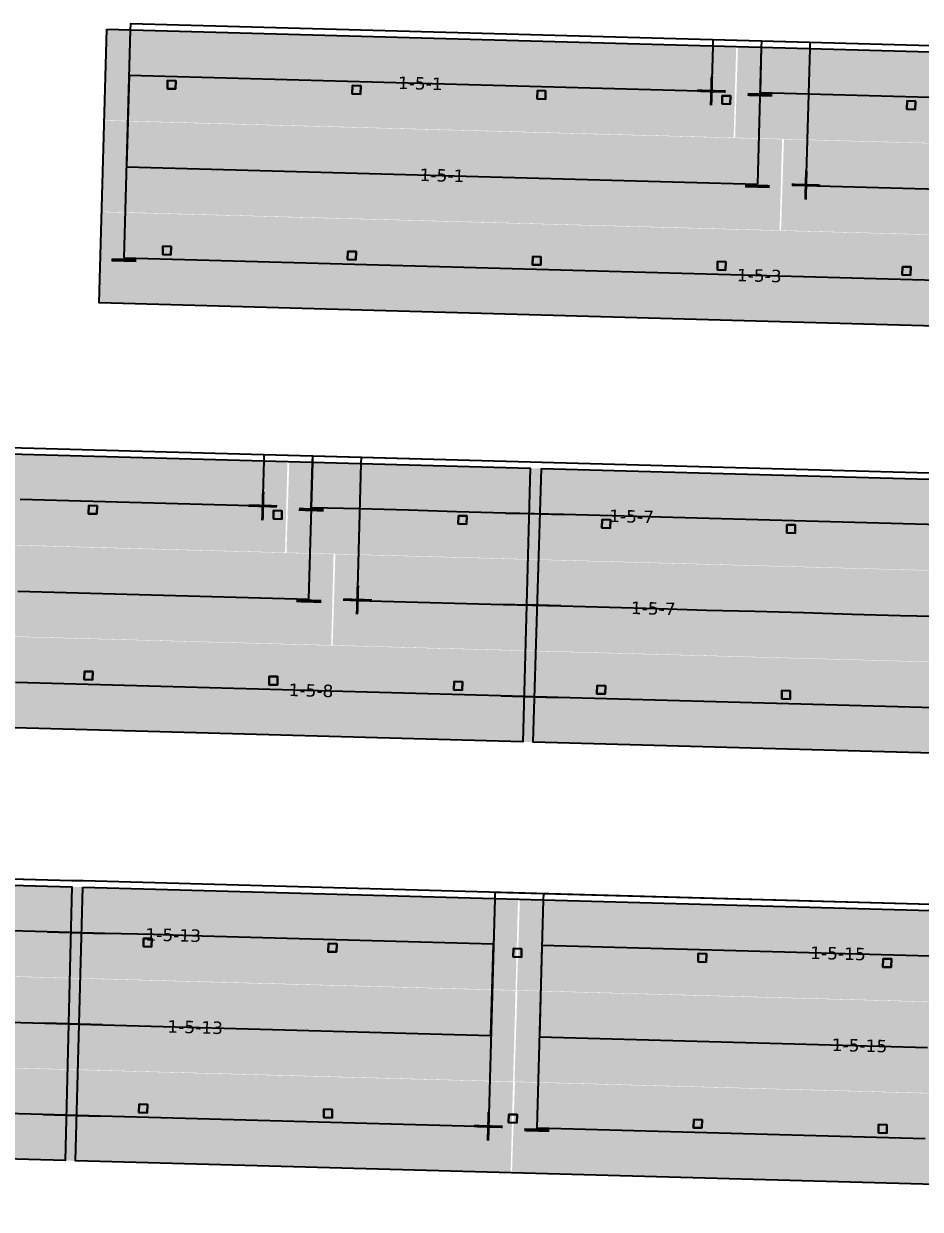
# Model space of a CAD drawing. Header units: metres. Extents: x 1477905 to 1478744, y 4202276 to 4202610.
# Drawn here: x 1478141.12 to 1478162.78, y 4202398.71 to 4202427.37 of the extents above; entities that cross this region are included whole.
import ezdxf

# ---------------------------------------------------------------- set-up
doc = ezdxf.new("R2010")
doc.units = ezdxf.units.M
for name, color, linetype in [('PVcase DC Extensions', 170, 'Continuous'), ('PVcase Device Coloring', 7, 'Continuous'), ('PVcase Polarity Symbols', 7, 'Continuous'), ('PVcase Poles', 7, 'Continuous'), ('PVcase PV Modules (full frames)', 142, 'Continuous'), ('PVcase PV Modules (optimised)', 142, 'Continuous'), ('PVcase String Cables', 150, 'Continuous'), ('PVcase Stringing Numbers', 7, 'Continuous'), ('PVcase Strings', 92, 'Continuous')]:
    doc.layers.add(name, color=color, linetype=linetype)
doc.styles.get("Standard").update_dxf_attribs({"font": 'verdana.ttf'})
doc.styles.add('UBS-Style de texte', font='verdana.ttf')

# ---------------------------------------------------------------- blocks, each defined once
blk = doc.blocks.new('3P18@15DEG F FX ID1 PVBlock')
at = {"layer": 'PVcase PV Modules (optimised)', "color": 0}
blk.add_polyline3d([(0, 0, 1.774), (21.067, -0.581, 1.774), (20.884, -7.199, 0), (-0.183, -6.618, 0)], close=True, dxfattribs=at)

msp = doc.modelspace()

# ---------------------------------------------------------------- hatches: boundary and pattern name
at = {"layer": 'PVcase Device Coloring', "true_color": 0x139700, "transparency": 33554582}
for points in [[(1478143.133, 4202427.236), (1478143.071, 4202425.036), (1478158.275, 4202424.617), (1478158.337, 4202426.816)], [(1478158.379, 4202426.815), (1478158.311, 4202424.616), (1478174.914, 4202424.158), (1478174.983, 4202426.357)], [(1478143.07, 4202425.026), (1478143.009, 4202422.827), (1478159.385, 4202422.375), (1478159.447, 4202424.575)], [(1478159.49, 4202424.574), (1478159.421, 4202422.374), (1478174.845, 4202421.949), (1478174.914, 4202424.148)], [(1478143.012, 4202422.817), (1478142.943, 4202420.618), (1478174.776, 4202419.74), (1478174.845, 4202421.939)], [(1478132.29, 4202417.206), (1478132.233, 4202415.007), (1478147.437, 4202414.587), (1478147.494, 4202416.787)], [(1478147.538, 4202416.786), (1478147.471, 4202414.586), (1478164.081, 4202414.128), (1478164.147, 4202416.328)], [(1478132.232, 4202414.997), (1478132.175, 4202412.797), (1478148.551, 4202412.346), (1478148.609, 4202414.545)], [(1478148.652, 4202414.544), (1478148.586, 4202412.345), (1478164.014, 4202411.919), (1478164.081, 4202414.119)], [(1478132.179, 4202412.788), (1478132.113, 4202410.588), (1478163.947, 4202409.71), (1478164.014, 4202411.91)], [(1478136.462, 4202406.663), (1478136.402, 4202404.463), (1478153.006, 4202404.005), (1478153.065, 4202406.205)], [(1478153.11, 4202406.203), (1478153.039, 4202404.004), (1478168.483, 4202403.578), (1478168.555, 4202405.777)], [(1478137.581, 4202404.421), (1478137.521, 4202402.221), (1478152.946, 4202401.796), (1478153.005, 4202403.995)], [(1478153.051, 4202403.994), (1478152.979, 4202401.795), (1478169.583, 4202401.337), (1478169.655, 4202403.536)], [(1478121.113, 4202402.664), (1478121.053, 4202400.465), (1478152.886, 4202399.587), (1478152.945, 4202401.786)], [(1478152.991, 4202401.785), (1478152.919, 4202399.586), (1478184.752, 4202398.708), (1478184.824, 4202400.907)]]:
    msp.add_hatch(color=84, dxfattribs=at).paths.add_polyline_path(points, flags=0)

# ---------------------------------------------------------------- linework, layer by layer
at = {"layer": 'PVcase DC Extensions'}
for points in [[(1478152.761, 4202415.541, 83.093), (1478153.328, 4202415.525, 83.096), (1478153.601, 4202415.518, 83.098), (1478154.167, 4202415.502, 83.093)], [(1478154.101, 4202413.293, 82.501), (1478153.534, 4202413.309, 82.506), (1478153.27, 4202413.316, 82.504), (1478152.704, 4202413.332, 82.5)], [(1478152.646, 4202411.122, 81.908), (1478153.213, 4202411.107, 81.911), (1478153.467, 4202411.1, 81.914), (1478154.034, 4202411.084, 81.908)], [(1478141.689, 4202405.418, 82.937), (1478142.255, 4202405.402, 82.945), (1478142.522, 4202405.395, 82.947), (1478143.088, 4202405.379, 82.948)], [(1478143.028, 4202403.17, 82.356), (1478142.462, 4202403.186, 82.355), (1478142.202, 4202403.193, 82.352), (1478141.635, 4202403.208, 82.345)], [(1478141.582, 4202400.999, 81.753), (1478142.148, 4202400.983, 81.76), (1478142.402, 4202400.976, 81.763), (1478142.968, 4202400.961, 81.764)]]:
    msp.add_polyline3d(points, dxfattribs=at)
at = {"layer": 'PVcase Poles'}
for points in [[(1478144.593, 4202425.799, 79.836), (1478144.598, 4202425.999, 79.836), (1478144.598, 4202425.999, 83.229), (1478144.593, 4202425.799, 83.176), (1478144.593, 4202425.799, 79.836), (1478144.793, 4202425.793, 79.836), (1478144.793, 4202425.793, 83.175), (1478144.593, 4202425.799, 83.176), (1478144.793, 4202425.793, 83.175), (1478144.798, 4202425.993, 83.229), (1478144.798, 4202425.993, 79.836), (1478144.793, 4202425.793, 79.836), (1478144.798, 4202425.993, 79.836), (1478144.598, 4202425.999, 79.836), (1478144.798, 4202425.993, 79.836), (1478144.798, 4202425.993, 83.229), (1478144.598, 4202425.999, 83.229)], [(1478149.06, 4202425.676, 79.832), (1478149.066, 4202425.876, 79.832), (1478149.066, 4202425.876, 83.221), (1478149.06, 4202425.676, 83.167), (1478149.06, 4202425.676, 79.832), (1478149.26, 4202425.67, 79.832), (1478149.26, 4202425.67, 83.167), (1478149.06, 4202425.676, 83.167), (1478149.26, 4202425.67, 83.167), (1478149.266, 4202425.87, 83.22), (1478149.266, 4202425.87, 79.832), (1478149.26, 4202425.67, 79.832), (1478149.266, 4202425.87, 79.832), (1478149.066, 4202425.876, 79.832), (1478149.266, 4202425.87, 79.832), (1478149.266, 4202425.87, 83.22), (1478149.066, 4202425.876, 83.221)], [(1478153.527, 4202425.552, 79.818), (1478153.533, 4202425.752, 79.818), (1478153.533, 4202425.752, 83.212), (1478153.527, 4202425.552, 83.158), (1478153.527, 4202425.552, 79.818), (1478153.727, 4202425.547, 79.818), (1478153.727, 4202425.547, 83.158), (1478153.527, 4202425.552, 83.158), (1478153.727, 4202425.547, 83.158), (1478153.733, 4202425.747, 83.212), (1478153.733, 4202425.747, 79.818), (1478153.727, 4202425.547, 79.818), (1478153.733, 4202425.747, 79.818), (1478153.533, 4202425.752, 79.818), (1478153.733, 4202425.747, 79.818), (1478153.733, 4202425.747, 83.212), (1478153.533, 4202425.752, 83.212)], [(1478157.995, 4202425.429, 79.792), (1478158, 4202425.629, 79.792), (1478158, 4202425.629, 83.203), (1478157.995, 4202425.429, 83.15), (1478157.995, 4202425.429, 79.792), (1478158.195, 4202425.424, 79.792), (1478158.195, 4202425.424, 83.149), (1478157.995, 4202425.429, 83.15), (1478158.195, 4202425.424, 83.149), (1478158.2, 4202425.624, 83.203), (1478158.2, 4202425.624, 79.792), (1478158.195, 4202425.424, 79.792), (1478158.2, 4202425.624, 79.792), (1478158, 4202425.629, 79.792), (1478158.2, 4202425.624, 79.792), (1478158.2, 4202425.624, 83.203), (1478158, 4202425.629, 83.203)], [(1478162.462, 4202425.306, 79.788), (1478162.467, 4202425.506, 79.788), (1478162.467, 4202425.506, 83.195), (1478162.462, 4202425.306, 83.141), (1478162.462, 4202425.306, 79.788), (1478162.662, 4202425.3, 79.788), (1478162.662, 4202425.3, 83.141), (1478162.462, 4202425.306, 83.141), (1478162.662, 4202425.3, 83.141), (1478162.667, 4202425.5, 83.194), (1478162.667, 4202425.5, 79.788), (1478162.662, 4202425.3, 79.788), (1478162.667, 4202425.5, 79.788), (1478162.467, 4202425.506, 79.788), (1478162.667, 4202425.5, 79.788), (1478162.667, 4202425.5, 83.194), (1478162.467, 4202425.506, 83.195)], [(1478144.48, 4202421.789, 79.792), (1478144.486, 4202421.989, 79.792), (1478144.486, 4202421.989, 82.155), (1478144.48, 4202421.789, 82.101), (1478144.48, 4202421.789, 79.792), (1478144.68, 4202421.784, 79.792), (1478144.68, 4202421.784, 82.101), (1478144.48, 4202421.789, 82.101), (1478144.68, 4202421.784, 82.101), (1478144.686, 4202421.984, 82.154), (1478144.686, 4202421.984, 79.792), (1478144.68, 4202421.784, 79.792), (1478144.686, 4202421.984, 79.792), (1478144.486, 4202421.989, 79.792), (1478144.686, 4202421.984, 79.792), (1478144.686, 4202421.984, 82.154), (1478144.486, 4202421.989, 82.155)], [(1478148.947, 4202421.666, 79.787), (1478148.953, 4202421.866, 79.787), (1478148.953, 4202421.866, 82.146), (1478148.947, 4202421.666, 82.092), (1478148.947, 4202421.666, 79.787), (1478149.147, 4202421.661, 79.787), (1478149.147, 4202421.661, 82.092), (1478148.947, 4202421.666, 82.092), (1478149.147, 4202421.661, 82.092), (1478149.153, 4202421.861, 82.146), (1478149.153, 4202421.861, 79.787), (1478149.147, 4202421.661, 79.787), (1478149.153, 4202421.861, 79.787), (1478148.953, 4202421.866, 79.787), (1478149.153, 4202421.861, 79.787), (1478149.153, 4202421.861, 82.146), (1478148.953, 4202421.866, 82.146)], [(1478153.415, 4202421.543, 79.783), (1478153.42, 4202421.743, 79.783), (1478153.42, 4202421.743, 82.137), (1478153.415, 4202421.543, 82.084), (1478153.415, 4202421.543, 79.783), (1478153.615, 4202421.537, 79.783), (1478153.615, 4202421.537, 82.083), (1478153.415, 4202421.543, 82.084), (1478153.615, 4202421.537, 82.083), (1478153.62, 4202421.737, 82.137), (1478153.62, 4202421.737, 79.783), (1478153.615, 4202421.537, 79.783), (1478153.62, 4202421.737, 79.783), (1478153.42, 4202421.743, 79.783), (1478153.62, 4202421.737, 79.783), (1478153.62, 4202421.737, 82.137), (1478153.42, 4202421.743, 82.137)], [(1478157.882, 4202421.42, 79.758), (1478157.888, 4202421.62, 79.758), (1478157.888, 4202421.62, 82.129), (1478157.882, 4202421.42, 82.075), (1478157.882, 4202421.42, 79.758), (1478158.082, 4202421.414, 79.758), (1478158.082, 4202421.414, 82.075), (1478157.882, 4202421.42, 82.075), (1478158.082, 4202421.414, 82.075), (1478158.087, 4202421.614, 82.128), (1478158.087, 4202421.614, 79.758), (1478158.082, 4202421.414, 79.758), (1478158.087, 4202421.614, 79.758), (1478157.888, 4202421.62, 79.758), (1478158.087, 4202421.614, 79.758), (1478158.087, 4202421.614, 82.128), (1478157.888, 4202421.62, 82.129)], [(1478162.349, 4202421.297, 79.753), (1478162.355, 4202421.496, 79.753), (1478162.355, 4202421.496, 82.12), (1478162.349, 4202421.297, 82.066), (1478162.349, 4202421.297, 79.753), (1478162.549, 4202421.291, 79.753), (1478162.549, 4202421.291, 82.066), (1478162.349, 4202421.297, 82.066), (1478162.549, 4202421.291, 82.066), (1478162.555, 4202421.491, 82.12), (1478162.555, 4202421.491, 79.753), (1478162.549, 4202421.291, 79.753), (1478162.555, 4202421.491, 79.753), (1478162.355, 4202421.496, 79.753), (1478162.555, 4202421.491, 79.753), (1478162.555, 4202421.491, 82.12), (1478162.355, 4202421.496, 82.12)], [(1478142.687, 4202415.523, 79.667), (1478142.693, 4202415.723, 79.667), (1478142.693, 4202415.723, 83.012), (1478142.687, 4202415.523, 82.958), (1478142.687, 4202415.523, 79.667), (1478142.887, 4202415.517, 79.667), (1478142.887, 4202415.517, 82.959), (1478142.687, 4202415.523, 82.958), (1478142.887, 4202415.517, 82.959), (1478142.893, 4202415.717, 83.013), (1478142.893, 4202415.717, 79.667), (1478142.887, 4202415.517, 79.667), (1478142.893, 4202415.717, 79.667), (1478142.693, 4202415.723, 79.667), (1478142.893, 4202415.717, 79.667), (1478142.893, 4202415.717, 83.013), (1478142.693, 4202415.723, 83.012)], [(1478147.155, 4202415.4, 79.68), (1478147.16, 4202415.6, 79.68), (1478147.16, 4202415.6, 83.036), (1478147.155, 4202415.4, 82.983), (1478147.155, 4202415.4, 79.68), (1478147.355, 4202415.394, 79.68), (1478147.355, 4202415.394, 82.984), (1478147.155, 4202415.4, 82.983), (1478147.355, 4202415.394, 82.984), (1478147.36, 4202415.594, 83.037), (1478147.36, 4202415.594, 79.68), (1478147.355, 4202415.394, 79.68), (1478147.36, 4202415.594, 79.68), (1478147.16, 4202415.6, 79.68), (1478147.36, 4202415.594, 79.68), (1478147.36, 4202415.594, 83.037), (1478147.16, 4202415.6, 83.036)], [(1478151.622, 4202415.277, 79.692), (1478151.627, 4202415.476, 79.692), (1478151.627, 4202415.476, 83.061), (1478151.622, 4202415.277, 83.007), (1478151.622, 4202415.277, 79.692), (1478151.822, 4202415.271, 79.692), (1478151.822, 4202415.271, 83.008), (1478151.622, 4202415.277, 83.007), (1478151.822, 4202415.271, 83.008), (1478151.827, 4202415.471, 83.062), (1478151.827, 4202415.471, 79.692), (1478151.822, 4202415.271, 79.692), (1478151.827, 4202415.471, 79.692), (1478151.627, 4202415.476, 79.692), (1478151.827, 4202415.471, 79.692), (1478151.827, 4202415.471, 83.062), (1478151.627, 4202415.476, 83.061)], [(1478155.091, 4202415.181, 79.702), (1478155.097, 4202415.381, 79.702), (1478155.097, 4202415.381, 83.058), (1478155.091, 4202415.181, 83.004), (1478155.091, 4202415.181, 79.702), (1478155.291, 4202415.175, 79.702), (1478155.291, 4202415.175, 83.002), (1478155.091, 4202415.181, 83.004), (1478155.291, 4202415.175, 83.002), (1478155.297, 4202415.375, 83.056), (1478155.297, 4202415.375, 79.702), (1478155.291, 4202415.175, 79.702), (1478155.297, 4202415.375, 79.702), (1478155.097, 4202415.381, 79.702), (1478155.297, 4202415.375, 79.702), (1478155.297, 4202415.375, 83.056), (1478155.097, 4202415.381, 83.058)], [(1478159.558, 4202415.058, 79.705), (1478159.564, 4202415.258, 79.705), (1478159.564, 4202415.258, 83.013), (1478159.558, 4202415.058, 82.96), (1478159.558, 4202415.058, 79.705), (1478159.758, 4202415.052, 79.705), (1478159.758, 4202415.052, 82.958), (1478159.558, 4202415.058, 82.96), (1478159.758, 4202415.052, 82.958), (1478159.764, 4202415.252, 83.011), (1478159.764, 4202415.252, 79.705), (1478159.758, 4202415.052, 79.705), (1478159.764, 4202415.252, 79.705), (1478159.564, 4202415.258, 79.705), (1478159.764, 4202415.252, 79.705), (1478159.764, 4202415.252, 83.011), (1478159.564, 4202415.258, 83.013)], [(1478142.583, 4202411.513, 79.564), (1478142.588, 4202411.713, 79.564), (1478142.588, 4202411.713, 81.937), (1478142.583, 4202411.513, 81.884), (1478142.583, 4202411.513, 79.564), (1478142.783, 4202411.508, 79.564), (1478142.783, 4202411.508, 81.885), (1478142.583, 4202411.513, 81.884), (1478142.783, 4202411.508, 81.885), (1478142.788, 4202411.708, 81.938), (1478142.788, 4202411.708, 79.564), (1478142.783, 4202411.508, 79.564), (1478142.788, 4202411.708, 79.564), (1478142.588, 4202411.713, 79.564), (1478142.788, 4202411.708, 79.564), (1478142.788, 4202411.708, 81.938), (1478142.588, 4202411.713, 81.937)], [(1478147.05, 4202411.39, 79.577), (1478147.055, 4202411.59, 79.577), (1478147.055, 4202411.59, 81.962), (1478147.05, 4202411.39, 81.908), (1478147.05, 4202411.39, 79.577), (1478147.25, 4202411.385, 79.577), (1478147.25, 4202411.385, 81.909), (1478147.05, 4202411.39, 81.908), (1478147.25, 4202411.385, 81.909), (1478147.255, 4202411.585, 81.963), (1478147.255, 4202411.585, 79.577), (1478147.25, 4202411.385, 79.577), (1478147.255, 4202411.585, 79.577), (1478147.055, 4202411.59, 79.577), (1478147.255, 4202411.585, 79.577), (1478147.255, 4202411.585, 81.963), (1478147.055, 4202411.59, 81.962)], [(1478151.517, 4202411.267, 79.604), (1478151.523, 4202411.467, 79.604), (1478151.523, 4202411.467, 81.986), (1478151.517, 4202411.267, 81.932), (1478151.517, 4202411.267, 79.604), (1478151.717, 4202411.261, 79.604), (1478151.717, 4202411.261, 81.934), (1478151.517, 4202411.267, 81.932), (1478151.717, 4202411.261, 81.934), (1478151.723, 4202411.461, 81.987), (1478151.723, 4202411.461, 79.604), (1478151.717, 4202411.261, 79.604), (1478151.723, 4202411.461, 79.604), (1478151.523, 4202411.467, 79.604), (1478151.723, 4202411.461, 79.604), (1478151.723, 4202411.461, 81.987), (1478151.523, 4202411.467, 81.986)], [(1478154.97, 4202411.172, 79.641), (1478154.976, 4202411.372, 79.641), (1478154.976, 4202411.372, 81.983), (1478154.97, 4202411.172, 81.929), (1478154.97, 4202411.172, 79.641), (1478155.17, 4202411.166, 79.641), (1478155.17, 4202411.166, 81.927), (1478154.97, 4202411.172, 81.929), (1478155.17, 4202411.166, 81.927), (1478155.176, 4202411.366, 81.981), (1478155.176, 4202411.366, 79.641), (1478155.17, 4202411.166, 79.641), (1478155.176, 4202411.366, 79.641), (1478154.976, 4202411.372, 79.641), (1478155.176, 4202411.366, 79.641), (1478155.176, 4202411.366, 81.981), (1478154.976, 4202411.372, 81.983)], [(1478159.437, 4202411.048, 79.675), (1478159.443, 4202411.248, 79.675), (1478159.443, 4202411.248, 81.939), (1478159.437, 4202411.048, 81.885), (1478159.437, 4202411.048, 79.675), (1478159.637, 4202411.043, 79.675), (1478159.637, 4202411.043, 81.883), (1478159.437, 4202411.048, 81.885), (1478159.637, 4202411.043, 81.883), (1478159.643, 4202411.243, 81.937), (1478159.643, 4202411.243, 79.675), (1478159.637, 4202411.043, 79.675), (1478159.643, 4202411.243, 79.675), (1478159.443, 4202411.248, 79.675), (1478159.643, 4202411.243, 79.675), (1478159.643, 4202411.243, 81.937), (1478159.443, 4202411.248, 81.939)], [(1478144.013, 4202405.058, 79.504), (1478144.018, 4202405.258, 79.504), (1478144.018, 4202405.258, 82.924), (1478144.013, 4202405.058, 82.871), (1478144.013, 4202405.058, 79.504), (1478144.213, 4202405.052, 79.504), (1478144.213, 4202405.052, 82.871), (1478144.013, 4202405.058, 82.871), (1478144.213, 4202405.052, 82.871), (1478144.218, 4202405.252, 82.925), (1478144.218, 4202405.252, 79.504), (1478144.213, 4202405.052, 79.504), (1478144.218, 4202405.252, 79.504), (1478144.018, 4202405.258, 79.504), (1478144.218, 4202405.252, 79.504), (1478144.218, 4202405.252, 82.925), (1478144.018, 4202405.258, 82.924)], [(1478148.48, 4202404.935, 79.551), (1478148.486, 4202405.134, 79.551), (1478148.486, 4202405.134, 82.932), (1478148.48, 4202404.935, 82.878), (1478148.48, 4202404.935, 79.551), (1478148.68, 4202404.929, 79.551), (1478148.68, 4202404.929, 82.878), (1478148.48, 4202404.935, 82.878), (1478148.68, 4202404.929, 82.878), (1478148.686, 4202405.129, 82.932), (1478148.686, 4202405.129, 79.551), (1478148.68, 4202404.929, 79.551), (1478148.686, 4202405.129, 79.551), (1478148.486, 4202405.134, 79.551), (1478148.686, 4202405.129, 79.551), (1478148.686, 4202405.129, 82.932), (1478148.486, 4202405.134, 82.932)], [(1478152.947, 4202404.811, 79.599), (1478152.953, 4202405.011, 79.599), (1478152.953, 4202405.011, 82.939), (1478152.947, 4202404.811, 82.885), (1478152.947, 4202404.811, 79.599), (1478153.147, 4202404.806, 79.599), (1478153.147, 4202404.806, 82.886), (1478152.947, 4202404.811, 82.885), (1478153.147, 4202404.806, 82.886), (1478153.153, 4202405.006, 82.939), (1478153.153, 4202405.006, 79.599), (1478153.147, 4202404.806, 79.599), (1478153.153, 4202405.006, 79.599), (1478152.953, 4202405.011, 79.599), (1478153.153, 4202405.006, 79.599), (1478153.153, 4202405.006, 82.939), (1478152.953, 4202405.011, 82.939)], [(1478157.415, 4202404.688, 79.646), (1478157.42, 4202404.888, 79.646), (1478157.42, 4202404.888, 82.946), (1478157.415, 4202404.688, 82.893), (1478157.415, 4202404.688, 79.646), (1478157.615, 4202404.683, 79.646), (1478157.615, 4202404.683, 82.893), (1478157.415, 4202404.688, 82.893), (1478157.615, 4202404.683, 82.893), (1478157.62, 4202404.883, 82.947), (1478157.62, 4202404.883, 79.646), (1478157.615, 4202404.683, 79.646), (1478157.62, 4202404.883, 79.646), (1478157.42, 4202404.888, 79.646), (1478157.62, 4202404.883, 79.646), (1478157.62, 4202404.883, 82.947), (1478157.42, 4202404.888, 82.946)], [(1478161.882, 4202404.565, 79.574), (1478161.888, 4202404.765, 79.574), (1478161.888, 4202404.765, 82.954), (1478161.882, 4202404.565, 82.9), (1478161.882, 4202404.565, 79.574), (1478162.082, 4202404.559, 79.574), (1478162.082, 4202404.559, 82.9), (1478161.882, 4202404.565, 82.9), (1478162.082, 4202404.559, 82.9), (1478162.088, 4202404.759, 82.954), (1478162.088, 4202404.759, 79.574), (1478162.082, 4202404.559, 79.574), (1478162.088, 4202404.759, 79.574), (1478161.888, 4202404.765, 79.574), (1478162.088, 4202404.759, 79.574), (1478162.088, 4202404.759, 82.954), (1478161.888, 4202404.765, 82.954)], [(1478143.904, 4202401.048, 79.49), (1478143.91, 4202401.248, 79.49), (1478143.91, 4202401.248, 81.849), (1478143.904, 4202401.048, 81.796), (1478143.904, 4202401.048, 79.49), (1478144.104, 4202401.043, 79.49), (1478144.104, 4202401.043, 81.796), (1478143.904, 4202401.048, 81.796), (1478144.104, 4202401.043, 81.796), (1478144.11, 4202401.243, 81.85), (1478144.11, 4202401.243, 79.49), (1478144.104, 4202401.043, 79.49), (1478144.11, 4202401.243, 79.49), (1478143.91, 4202401.248, 79.49), (1478144.11, 4202401.243, 79.49), (1478144.11, 4202401.243, 81.85), (1478143.91, 4202401.248, 81.849)], [(1478148.371, 4202400.925, 79.537), (1478148.377, 4202401.125, 79.537), (1478148.377, 4202401.125, 81.857), (1478148.371, 4202400.925, 81.803), (1478148.371, 4202400.925, 79.537), (1478148.571, 4202400.92, 79.537), (1478148.571, 4202400.92, 81.804), (1478148.371, 4202400.925, 81.803), (1478148.571, 4202400.92, 81.804), (1478148.577, 4202401.119, 81.857), (1478148.577, 4202401.119, 79.537), (1478148.571, 4202400.92, 79.537), (1478148.577, 4202401.119, 79.537), (1478148.377, 4202401.125, 79.537), (1478148.577, 4202401.119, 79.537), (1478148.577, 4202401.119, 81.857), (1478148.377, 4202401.125, 81.857)], [(1478152.839, 4202400.802, 79.584), (1478152.844, 4202401.002, 79.584), (1478152.844, 4202401.002, 81.864), (1478152.839, 4202400.802, 81.811), (1478152.839, 4202400.802, 79.584), (1478153.039, 4202400.796, 79.584), (1478153.039, 4202400.796, 81.811), (1478152.839, 4202400.802, 81.811), (1478153.039, 4202400.796, 81.811), (1478153.044, 4202400.996, 81.864), (1478153.044, 4202400.996, 79.584), (1478153.039, 4202400.796, 79.584), (1478153.044, 4202400.996, 79.584), (1478152.844, 4202401.002, 79.584), (1478153.044, 4202400.996, 79.584), (1478153.044, 4202400.996, 81.864), (1478152.844, 4202401.002, 81.864)], [(1478157.306, 4202400.679, 79.632), (1478157.311, 4202400.879, 79.632), (1478157.311, 4202400.879, 81.872), (1478157.306, 4202400.679, 81.818), (1478157.306, 4202400.679, 79.632), (1478157.506, 4202400.673, 79.632), (1478157.506, 4202400.673, 81.818), (1478157.306, 4202400.679, 81.818), (1478157.506, 4202400.673, 81.818), (1478157.511, 4202400.873, 81.872), (1478157.511, 4202400.873, 79.632), (1478157.506, 4202400.673, 79.632), (1478157.511, 4202400.873, 79.632), (1478157.311, 4202400.879, 79.632), (1478157.511, 4202400.873, 79.632), (1478157.511, 4202400.873, 81.872), (1478157.311, 4202400.879, 81.872)], [(1478161.773, 4202400.555, 79.546), (1478161.779, 4202400.755, 79.546), (1478161.779, 4202400.755, 81.879), (1478161.773, 4202400.555, 81.825), (1478161.773, 4202400.555, 79.546), (1478161.973, 4202400.55, 79.546), (1478161.973, 4202400.55, 81.826), (1478161.773, 4202400.555, 81.825), (1478161.973, 4202400.55, 81.826), (1478161.979, 4202400.75, 81.879), (1478161.979, 4202400.75, 79.546), (1478161.973, 4202400.55, 79.546), (1478161.979, 4202400.75, 79.546), (1478161.779, 4202400.755, 79.546), (1478161.979, 4202400.75, 79.546), (1478161.979, 4202400.75, 81.879), (1478161.779, 4202400.755, 81.879)]]:
    msp.add_polyline3d(points, dxfattribs=at)
at = {"layer": 'PVcase String Cables'}
for points in [[(1478195.322, 4202415.618, 82.833), (1478196.031, 4202415.598, 82.821), (1478196.031, 4202415.598, 79.21), (1478197.121, 4202415.568, 79.2), (1478197.192, 4202418.148, 79.2), (1478197.262, 4202420.729, 79.2), (1478197.333, 4202423.309, 79.2), (1478197.404, 4202425.889, 79.2), (1478196.316, 4202425.919, 79.206), (1478196.316, 4202425.919, 82.992), (1478185.804, 4202426.209, 83.221), (1478185.54, 4202426.216, 83.225), (1478164.475, 4202426.797, 83.511), (1478164.204, 4202426.805, 83.512), (1478143.701, 4202427.37, 83.552), (1478143.696, 4202427.22, 83.552), (1478143.544, 4202421.702, 82.072)], [(1478195.322, 4202415.618, 82.833), (1478196.031, 4202415.598, 82.821), (1478196.031, 4202415.598, 79.21), (1478197.121, 4202415.568, 79.2), (1478197.192, 4202418.148, 79.2), (1478197.262, 4202420.729, 79.2), (1478197.333, 4202423.309, 79.2), (1478197.404, 4202425.889, 79.2), (1478196.316, 4202425.919, 79.206), (1478196.316, 4202425.919, 82.992), (1478185.804, 4202426.209, 83.221), (1478185.54, 4202426.216, 83.225), (1478164.475, 4202426.797, 83.511), (1478164.204, 4202426.805, 83.512), (1478157.774, 4202426.982, 83.524), (1478157.769, 4202426.832, 83.524), (1478157.739, 4202425.732, 83.23)], [(1478195.322, 4202415.618, 82.833), (1478196.031, 4202415.598, 82.821), (1478196.031, 4202415.598, 79.21), (1478197.121, 4202415.568, 79.2), (1478197.192, 4202418.148, 79.2), (1478197.262, 4202420.729, 79.2), (1478197.333, 4202423.309, 79.2), (1478197.404, 4202425.889, 79.2), (1478196.316, 4202425.919, 79.206), (1478196.316, 4202425.919, 82.992), (1478185.804, 4202426.209, 83.221), (1478185.54, 4202426.216, 83.225), (1478164.475, 4202426.797, 83.511), (1478164.204, 4202426.805, 83.512), (1478158.945, 4202426.95, 83.522), (1478158.941, 4202426.8, 83.522), (1478158.85, 4202423.491, 82.635)], [(1478195.322, 4202415.618, 82.833), (1478196.031, 4202415.598, 82.821), (1478196.031, 4202415.598, 79.21), (1478197.121, 4202415.568, 79.2), (1478197.192, 4202418.148, 79.2), (1478197.262, 4202420.729, 79.2), (1478197.333, 4202423.309, 79.2), (1478197.404, 4202425.889, 79.2), (1478196.316, 4202425.919, 79.206), (1478196.316, 4202425.919, 82.992), (1478185.804, 4202426.209, 83.221), (1478185.54, 4202426.216, 83.225), (1478164.475, 4202426.797, 83.511), (1478164.204, 4202426.805, 83.512), (1478158.946, 4202426.95, 83.522), (1478158.942, 4202426.8, 83.522), (1478158.912, 4202425.7, 83.227)], [(1478195.322, 4202415.618, 82.833), (1478196.031, 4202415.598, 82.821), (1478196.031, 4202415.598, 79.21), (1478197.121, 4202415.568, 79.2), (1478197.192, 4202418.148, 79.2), (1478197.262, 4202420.729, 79.2), (1478197.333, 4202423.309, 79.2), (1478197.404, 4202425.889, 79.2), (1478196.316, 4202425.919, 79.206), (1478196.316, 4202425.919, 82.992), (1478185.804, 4202426.209, 83.221), (1478185.54, 4202426.216, 83.225), (1478164.475, 4202426.797, 83.511), (1478164.204, 4202426.805, 83.512), (1478160.117, 4202426.917, 83.52), (1478160.113, 4202426.767, 83.52), (1478160.022, 4202423.458, 82.633)], [(1478132.713, 4202411.672, 81.799), (1478132.865, 4202417.19, 83.278), (1478132.869, 4202417.34, 83.278), (1478153.361, 4202416.775, 83.391), (1478153.638, 4202416.768, 83.393), (1478174.704, 4202416.186, 83.184), (1478174.967, 4202416.179, 83.18), (1478195.322, 4202415.618, 82.833)], [(1478146.899, 4202415.703, 83.061), (1478146.929, 4202416.803, 83.355), (1478146.933, 4202416.952, 83.355), (1478153.361, 4202416.775, 83.391), (1478153.638, 4202416.768, 83.393), (1478174.704, 4202416.186, 83.184), (1478174.967, 4202416.179, 83.18), (1478195.322, 4202415.618, 82.833)], [(1478148.013, 4202413.461, 82.475), (1478148.105, 4202416.77, 83.362), (1478148.109, 4202416.92, 83.362), (1478153.361, 4202416.775, 83.391), (1478153.638, 4202416.768, 83.393), (1478174.704, 4202416.186, 83.184), (1478174.967, 4202416.179, 83.18), (1478195.322, 4202415.618, 82.833)], [(1478148.071, 4202415.67, 83.067), (1478148.101, 4202416.77, 83.362), (1478148.106, 4202416.92, 83.362), (1478153.361, 4202416.775, 83.391), (1478153.638, 4202416.768, 83.393), (1478174.704, 4202416.186, 83.184), (1478174.967, 4202416.179, 83.18), (1478195.322, 4202415.618, 82.833)], [(1478149.186, 4202413.429, 82.481), (1478149.277, 4202416.738, 83.368), (1478149.281, 4202416.888, 83.368), (1478153.361, 4202416.775, 83.391), (1478153.638, 4202416.768, 83.393), (1478174.704, 4202416.186, 83.184), (1478174.967, 4202416.179, 83.18), (1478195.322, 4202415.618, 82.833)], [(1478195.322, 4202415.618, 82.833), (1478196.031, 4202415.598, 82.821), (1478196.031, 4202415.598, 79.21), (1478196.921, 4202415.574, 79.2), (1478196.849, 4202412.969, 79.2), (1478196.778, 4202410.363, 79.2), (1478196.706, 4202407.758, 79.2), (1478196.635, 4202405.153, 79.158), (1478195.744, 4202405.178, 79.183), (1478195.744, 4202405.178, 82.611), (1478185.233, 4202405.467, 82.871), (1478184.973, 4202405.475, 82.875), (1478163.909, 4202406.056, 83.271), (1478163.622, 4202406.063, 83.277), (1478142.555, 4202406.645, 83.242), (1478142.286, 4202406.652, 83.239), (1478121.806, 4202407.217, 82.98), (1478121.802, 4202407.067, 82.98), (1478121.65, 4202401.549, 81.501)], [(1478195.322, 4202415.618, 82.833), (1478196.031, 4202415.598, 82.821), (1478196.031, 4202415.598, 79.21), (1478196.921, 4202415.574, 79.2), (1478196.849, 4202412.969, 79.2), (1478196.778, 4202410.363, 79.2), (1478196.706, 4202407.758, 79.2), (1478196.635, 4202405.153, 79.158), (1478195.744, 4202405.178, 79.183), (1478195.744, 4202405.178, 82.611), (1478185.233, 4202405.467, 82.871), (1478184.973, 4202405.475, 82.875), (1478163.909, 4202406.056, 83.271), (1478163.622, 4202406.063, 83.277), (1478142.555, 4202406.645, 83.242), (1478142.286, 4202406.652, 83.239), (1478135.861, 4202406.829, 83.158), (1478135.857, 4202406.679, 83.158), (1478135.826, 4202405.579, 82.863)], [(1478195.322, 4202415.618, 82.833), (1478196.031, 4202415.598, 82.821), (1478196.031, 4202415.598, 79.21), (1478196.921, 4202415.574, 79.2), (1478196.849, 4202412.969, 79.2), (1478196.778, 4202410.363, 79.2), (1478196.706, 4202407.758, 79.2), (1478196.635, 4202405.153, 79.158), (1478195.744, 4202405.178, 79.183), (1478195.744, 4202405.178, 82.611), (1478185.233, 4202405.467, 82.871), (1478184.973, 4202405.475, 82.875), (1478163.909, 4202406.056, 83.271), (1478163.622, 4202406.063, 83.277), (1478142.555, 4202406.645, 83.242), (1478142.286, 4202406.652, 83.239), (1478137.041, 4202406.797, 83.173), (1478137.037, 4202406.647, 83.173), (1478136.945, 4202403.338, 82.286)], [(1478195.322, 4202415.618, 82.833), (1478196.031, 4202415.598, 82.821), (1478196.031, 4202415.598, 79.21), (1478196.921, 4202415.574, 79.2), (1478196.849, 4202412.969, 79.2), (1478196.778, 4202410.363, 79.2), (1478196.706, 4202407.758, 79.2), (1478196.635, 4202405.153, 79.158), (1478195.744, 4202405.178, 79.183), (1478195.744, 4202405.178, 82.611), (1478185.233, 4202405.467, 82.871), (1478184.973, 4202405.475, 82.875), (1478163.909, 4202406.056, 83.271), (1478163.622, 4202406.063, 83.277), (1478142.555, 4202406.645, 83.242), (1478142.286, 4202406.652, 83.239), (1478137.033, 4202406.797, 83.173), (1478137.029, 4202406.647, 83.173), (1478136.999, 4202405.547, 82.878)], [(1478195.322, 4202415.618, 82.833), (1478196.031, 4202415.598, 82.821), (1478196.031, 4202415.598, 79.21), (1478196.921, 4202415.574, 79.2), (1478196.849, 4202412.969, 79.2), (1478196.778, 4202410.363, 79.2), (1478196.706, 4202407.758, 79.2), (1478196.635, 4202405.153, 79.158), (1478195.744, 4202405.178, 79.183), (1478195.744, 4202405.178, 82.611), (1478185.233, 4202405.467, 82.871), (1478184.973, 4202405.475, 82.875), (1478163.909, 4202406.056, 83.271), (1478163.622, 4202406.063, 83.277), (1478142.555, 4202406.645, 83.242), (1478142.286, 4202406.652, 83.239), (1478138.213, 4202406.764, 83.188), (1478138.209, 4202406.614, 83.188), (1478138.118, 4202403.305, 82.301)], [(1478195.322, 4202415.618, 82.833), (1478196.031, 4202415.598, 82.821), (1478196.031, 4202415.598, 79.21), (1478196.921, 4202415.574, 79.2), (1478196.849, 4202412.969, 79.2), (1478196.778, 4202410.363, 79.2), (1478196.706, 4202407.758, 79.2), (1478196.635, 4202405.153, 79.158), (1478195.744, 4202405.178, 79.183), (1478195.744, 4202405.178, 82.611), (1478185.233, 4202405.467, 82.871), (1478184.973, 4202405.475, 82.875), (1478163.909, 4202406.056, 83.271), (1478163.622, 4202406.063, 83.277), (1478152.505, 4202406.37, 83.259), (1478152.501, 4202406.22, 83.259), (1478152.349, 4202400.702, 81.779)], [(1478195.322, 4202415.618, 82.833), (1478196.031, 4202415.598, 82.821), (1478196.031, 4202415.598, 79.21), (1478196.921, 4202415.574, 79.2), (1478196.849, 4202412.969, 79.2), (1478196.778, 4202410.363, 79.2), (1478196.706, 4202407.758, 79.2), (1478196.635, 4202405.153, 79.158), (1478195.744, 4202405.178, 79.183), (1478195.744, 4202405.178, 82.611), (1478185.233, 4202405.467, 82.871), (1478184.973, 4202405.475, 82.875), (1478163.909, 4202406.056, 83.271), (1478163.622, 4202406.063, 83.277), (1478153.678, 4202406.338, 83.261), (1478153.674, 4202406.188, 83.261), (1478153.521, 4202400.67, 81.781)]]:
    msp.add_polyline3d(points, dxfattribs=at)
at = {"layer": 'PVcase Strings'}
for points in [[(1478157.739, 4202425.732), (1478156.566, 4202425.765), (1478155.394, 4202425.797), (1478154.221, 4202425.829), (1478153.049, 4202425.862), (1478151.876, 4202425.894), (1478150.704, 4202425.926), (1478149.531, 4202425.959), (1478148.359, 4202425.991), (1478147.186, 4202426.023), (1478146.014, 4202426.056), (1478144.841, 4202426.088), (1478143.668, 4202426.12), (1478143.606, 4202423.911), (1478144.779, 4202423.879), (1478145.951, 4202423.846), (1478147.124, 4202423.814), (1478148.297, 4202423.782), (1478149.469, 4202423.749), (1478150.642, 4202423.717), (1478151.814, 4202423.685), (1478152.987, 4202423.652), (1478154.159, 4202423.62), (1478155.332, 4202423.588), (1478156.504, 4202423.555), (1478157.677, 4202423.523), (1478158.85, 4202423.491)], [(1478163.602, 4202425.57), (1478162.429, 4202425.603), (1478161.257, 4202425.635), (1478160.084, 4202425.667), (1478158.912, 4202425.7)], [(1478160.022, 4202423.458), (1478161.195, 4202423.426), (1478162.367, 4202423.394), (1478163.54, 4202423.361)], [(1478163.478, 4202421.152), (1478162.305, 4202421.184), (1478161.133, 4202421.217), (1478159.96, 4202421.249), (1478158.787, 4202421.282), (1478157.615, 4202421.314), (1478156.442, 4202421.346), (1478155.27, 4202421.379), (1478154.097, 4202421.411), (1478152.925, 4202421.443), (1478151.752, 4202421.476), (1478150.58, 4202421.508), (1478149.407, 4202421.54), (1478148.234, 4202421.573), (1478147.062, 4202421.605), (1478145.889, 4202421.637), (1478144.717, 4202421.67), (1478143.544, 4202421.702)], [(1478146.899, 4202415.703), (1478145.726, 4202415.735), (1478144.553, 4202415.767), (1478143.381, 4202415.8), (1478142.208, 4202415.832), (1478141.036, 4202415.864)], [(1478163.547, 4202415.244), (1478162.375, 4202415.276), (1478161.202, 4202415.308), (1478160.03, 4202415.341), (1478158.857, 4202415.373), (1478157.685, 4202415.405), (1478156.512, 4202415.438), (1478155.34, 4202415.47), (1478154.167, 4202415.502), (1478152.761, 4202415.541), (1478151.589, 4202415.573), (1478150.416, 4202415.606), (1478149.244, 4202415.638), (1478148.071, 4202415.67)], [(1478140.978, 4202413.655), (1478142.151, 4202413.623), (1478143.323, 4202413.59), (1478144.496, 4202413.558), (1478145.668, 4202413.526), (1478146.841, 4202413.493), (1478148.013, 4202413.461)], [(1478149.186, 4202413.429), (1478150.358, 4202413.396), (1478151.531, 4202413.364), (1478152.704, 4202413.332), (1478154.101, 4202413.293), (1478155.273, 4202413.261), (1478156.446, 4202413.229), (1478157.618, 4202413.196), (1478158.791, 4202413.164), (1478159.963, 4202413.132), (1478161.136, 4202413.099), (1478162.308, 4202413.067), (1478163.481, 4202413.035)], [(1478163.414, 4202410.825), (1478162.241, 4202410.858), (1478161.069, 4202410.89), (1478159.896, 4202410.922), (1478158.724, 4202410.955), (1478157.551, 4202410.987), (1478156.379, 4202411.02), (1478155.206, 4202411.052), (1478154.034, 4202411.084), (1478152.646, 4202411.122), (1478151.473, 4202411.155), (1478150.301, 4202411.187), (1478149.128, 4202411.219), (1478147.956, 4202411.252), (1478146.783, 4202411.284), (1478145.611, 4202411.317), (1478144.438, 4202411.349), (1478143.266, 4202411.381), (1478142.093, 4202411.414), (1478140.92, 4202411.446)], [(1478140.463, 4202403.241), (1478141.635, 4202403.208), (1478143.028, 4202403.17), (1478144.201, 4202403.138), (1478145.373, 4202403.105), (1478146.546, 4202403.073), (1478147.719, 4202403.041), (1478148.891, 4202403.008), (1478150.064, 4202402.976), (1478151.236, 4202402.944), (1478152.409, 4202402.911), (1478152.469, 4202405.12), (1478151.296, 4202405.153), (1478150.124, 4202405.185), (1478148.951, 4202405.217), (1478147.779, 4202405.25), (1478146.606, 4202405.282), (1478145.433, 4202405.314), (1478144.261, 4202405.347), (1478143.088, 4202405.379), (1478141.689, 4202405.418), (1478140.516, 4202405.45)], [(1478163.022, 4202404.829), (1478161.849, 4202404.862), (1478160.677, 4202404.894), (1478159.504, 4202404.926), (1478158.331, 4202404.959), (1478157.159, 4202404.991), (1478155.986, 4202405.023), (1478154.814, 4202405.056), (1478153.641, 4202405.088), (1478153.581, 4202402.879), (1478154.754, 4202402.847), (1478155.926, 4202402.814), (1478157.099, 4202402.782), (1478158.272, 4202402.75), (1478159.444, 4202402.717), (1478160.617, 4202402.685), (1478161.789, 4202402.653), (1478162.962, 4202402.62)], [(1478152.349, 4202400.702), (1478151.176, 4202400.734), (1478150.004, 4202400.767), (1478148.831, 4202400.799), (1478147.659, 4202400.831), (1478146.486, 4202400.864), (1478145.314, 4202400.896), (1478144.141, 4202400.928), (1478142.968, 4202400.961), (1478141.582, 4202400.999), (1478140.409, 4202401.031)], [(1478162.902, 4202400.411), (1478161.729, 4202400.443), (1478160.557, 4202400.476), (1478159.384, 4202400.508), (1478158.212, 4202400.54), (1478157.039, 4202400.573), (1478155.866, 4202400.605), (1478154.694, 4202400.637), (1478153.521, 4202400.67)]]:
    msp.add_lwpolyline(points, dxfattribs=at)

# ---------------------------------------------------------------- block references
at = {"layer": 'PVcase PV Modules (full frames)', "extrusion": (0.001928, -5.31724e-05, 0.999998), "rotation": 2.936644016203188e-06}
msp.add_blockref('3P18@15DEG F FX ID1 PVBlock', (1478140.225, 4202427.386, 2707.957), dxfattribs=at)
at = {"layer": 'PVcase PV Modules (full frames)', "extrusion": (-0.005467, 0.000150794, 0.999985), "rotation": 2.361849589287108e-05}
msp.add_blockref('3P18@15DEG F FX ID1 PVBlock', (1478110.654, 4202418.365, -7366.161), dxfattribs=at)
at = {"layer": 'PVcase PV Modules (full frames)', "extrusion": (0.009921, -0.000273646, 0.999951), "rotation": 7.777968715200041e-05}
msp.add_blockref('3P18@15DEG F FX ID1 PVBlock', (1478080.054, 4202420.496, 13597.047), dxfattribs=at)
at = {"layer": 'PVcase PV Modules (full frames)', "extrusion": (-0.012662, 0.000349233, 0.99992), "rotation": 0.000126685510835015}
msp.add_blockref('3P18@15DEG F FX ID1 PVBlock', (1478003.772, 4202413.334, -17167.124), dxfattribs=at)
at = {"layer": 'PVcase PV Modules (full frames)', "extrusion": (-0.001648, 4.54455e-05, 0.999999), "rotation": 2.145169048231593e-06}
msp.add_blockref('3P18@15DEG F FX ID1 PVBlock', (1478140.682, 4202406.597, -2163.082), dxfattribs=at)

# ---------------------------------------------------------------- texts
at = {"layer": 'PVcase Polarity Symbols', "color": 1, "char_height": 0.7, "attachment_point": 5, "rotation": 358.4201}
for insert in [(1478157.739, 4202425.732), (1478160.022, 4202423.458), (1478146.899, 4202415.703), (1478149.186, 4202413.429), (1478152.349, 4202400.702)]:
    msp.add_mtext('＋', dxfattribs=dict(at, insert=insert))
at = {"layer": 'PVcase Polarity Symbols', "color": 7, "char_height": 0.7, "attachment_point": 5, "rotation": 358.4201}
for insert in [(1478158.912, 4202425.7), (1478158.85, 4202423.491), (1478143.544, 4202421.702), (1478148.071, 4202415.67), (1478148.013, 4202413.461), (1478153.521, 4202400.67)]:
    msp.add_mtext('−', dxfattribs=dict(at, insert=insert))
at = {"layer": 'PVcase Stringing Numbers', "color": 18, "true_color": 0x000000, "char_height": 0.3, "attachment_point": 5, "rotation": 358.4201, "style": 'UBS-Style de texte', "bg_fill": 1, "box_fill_scale": 1.5, "bg_fill_color": 7, "bg_fill_true_color": 16777215, "bg_fill_transparency": 0}
for s, insert in [('1-5-1', (1478150.704, 4202425.926)), ('1-5-1', (1478151.228, 4202423.701)), ('1-5-3', (1478158.894, 4202421.279)), ('1-5-7', (1478155.809, 4202415.457)), ('1-5-7', (1478156.333, 4202413.232)), ('1-5-8', (1478148.063, 4202411.249)), ('1-5-13', (1478144.734, 4202405.334)), ('1-5-15', (1478160.797, 4202404.891)), ('1-5-13', (1478145.263, 4202403.108)), ('1-5-15', (1478161.317, 4202402.666))]:
    msp.add_mtext(s, dxfattribs=dict(at, insert=insert))

doc.saveas('drawing.dxf')
